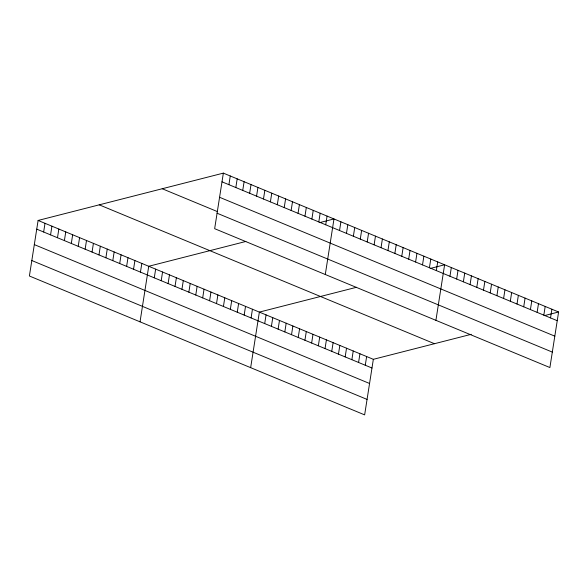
<?xml version="1.0" encoding="UTF-8"?>
<svg xmlns="http://www.w3.org/2000/svg" width="588" height="588" viewBox="0 0 588 588"><rect width="100%" height="100%" fill="white"/><g stroke="black" fill="none" stroke-linecap="round" stroke-linejoin="round"><path stroke-width="0.88" d="M223.359 173.122L214.657 228.681L549.898 367.551L558.6 312L223.359 173.122L38.102 220.449L29.4 276L364.641 414.878L373.343 359.319L471.289 334.3M43.652 232.01L45.011 223.308M50.568 234.869L51.928 226.174M57.484 237.736L58.844 229.041M64.393 240.602L65.76 231.9M71.31 243.461L72.669 234.766M78.226 246.328L79.586 237.633M85.135 249.194L86.502 240.492M92.051 252.061L93.418 243.359M98.968 254.92L100.328 246.225M105.884 257.787L107.244 249.091M112.793 260.653L114.16 251.951M119.709 263.512L121.069 254.817M126.626 266.379L127.986 257.684M133.542 269.245L134.902 260.543M140.451 272.112L141.818 263.409M140.032 321.834L148.727 266.276L245.857 241.462M154.284 277.837L155.644 269.142M161.2 280.704L162.56 272.001M168.109 283.563L169.476 274.868M175.026 286.429L176.385 277.734M181.942 289.296L183.302 280.594M188.858 292.155L190.218 283.46M195.767 295.022L197.134 286.327M202.684 297.888L204.043 289.186M209.6 300.755L210.96 292.052M228.908 184.683L230.268 175.988M216.509 303.614L217.876 294.919M235.825 187.55L237.184 178.848M223.425 306.48L224.785 297.785M242.741 190.409L244.101 181.714M230.342 309.347L231.701 300.644M249.65 193.276L251.017 184.581M237.258 312.206L238.618 303.511M256.566 196.142L257.926 187.44M244.167 315.072L245.534 306.377M263.483 199.009L264.843 190.306M251.083 317.939L252.443 309.237M270.392 201.868L271.759 193.173M250.657 367.662L259.359 312.103L356.49 287.289M277.308 204.734L278.675 196.039M264.703 323.576L266.063 314.881M284.224 207.601L285.584 198.898M271.406 326.355L272.773 317.66M291.141 210.46L292.501 201.765M278.117 329.133L279.476 320.438M298.05 213.326L299.417 204.631M284.82 331.911L286.18 323.216M304.966 216.193L306.326 207.49M291.523 334.69L292.883 325.995M311.883 219.052L313.242 210.357M298.226 337.468L299.593 328.765M318.799 221.919L320.159 213.224M304.929 340.246L306.297 331.544M325.708 224.785L327.075 216.083M311.64 343.024L313 334.322M325.289 274.508L333.984 218.949L319.696 222.602M318.343 345.803L319.703 337.1M339.541 230.511L340.9 221.816M325.046 348.574L326.406 339.879M346.457 233.377L347.817 224.682M331.75 351.352L333.117 342.657M353.366 236.244L354.733 227.541M338.46 354.13L339.82 345.435M360.282 239.103L361.642 230.408M345.163 356.909L346.523 348.214M367.199 241.969L368.558 233.274M351.867 359.687L353.226 350.992M374.108 244.836L375.475 236.133M358.57 362.465L359.937 353.77M381.024 247.695L382.391 239M365.273 365.244L366.64 356.541M387.94 250.561L389.3 241.866M394.857 253.428L396.216 244.733M401.766 256.294L403.133 247.592M408.682 259.154L410.042 250.459M415.598 262.02L416.958 253.325M422.515 264.887L423.875 256.184M429.424 267.746L430.791 259.051M436.34 270.612L437.7 261.917M435.914 320.335L444.616 264.776L430.328 268.429M449.96 276.257L451.319 267.555M456.663 279.035L458.03 270.333M463.373 281.814L464.733 273.111M470.077 284.585L471.436 275.89M476.78 287.363L478.14 278.668M483.483 290.141L484.85 281.446M490.186 292.92L491.553 284.224M496.897 295.698L498.256 287.003M503.6 298.476L504.96 289.781M510.303 301.254L511.663 292.552M517.006 304.033L518.373 295.33M523.717 306.811L525.077 298.109M530.42 309.582L531.78 300.887M537.123 312.36L538.483 303.665M543.827 315.139L545.194 306.444M550.53 317.917L551.897 309.222M544.312 315.646L558.6 312M221.992 181.817L557.24 320.695M219.574 197.281L554.815 336.16M162.222 188.741L217.538 211.651M217.075 213.216L552.323 352.094M99.232 204.83L434.481 343.708M38.102 220.449L373.343 359.319M36.735 229.144L371.983 368.022M34.317 244.608L369.558 383.486M31.818 260.535L367.066 399.414"/></g></svg>
